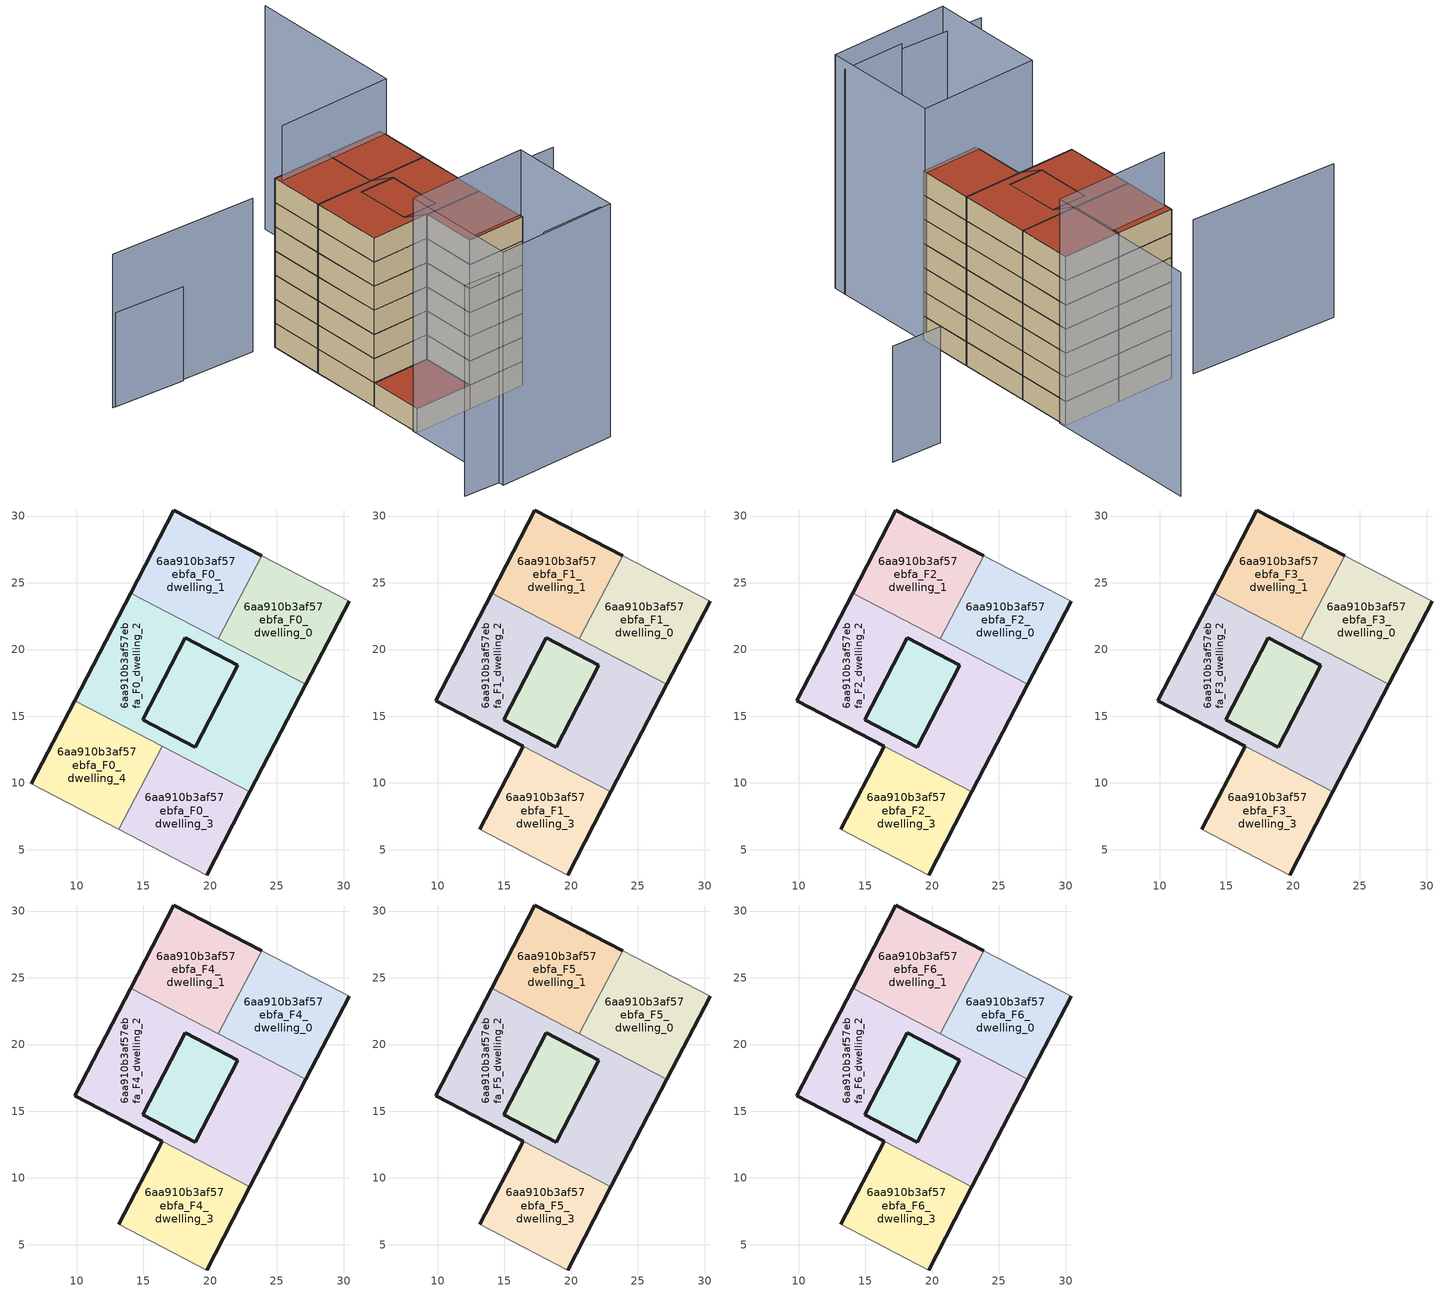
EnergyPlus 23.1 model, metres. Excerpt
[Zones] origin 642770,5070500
6aa910b3af57ebfa_F0_dwelling_0
 floor ground (EU_floor_Construction): 27.17,17.4 30.41,23.63 23.85,27.04 20.61,20.82 z0
 wall outside (EU_wall_Construction): 30.41,23.63 27.17,17.4 z0:3
 wall adiabatic (EU_wall_Construction): 23.85,27.04 30.41,23.63 z0:3
 wall to 6aa910b3af57ebfa_F0_dwelling_2 (EU_wall_Construction): 27.17,17.4 20.61,20.82 z0:3
 wall to 6aa910b3af57ebfa_F0_dwelling_1 (EU_wall_Construction): 20.61,20.82 23.85,27.04 z0:3
6aa910b3af57ebfa_F0_dwelling_1
 floor ground (EU_floor_Construction): 20.61,20.82 23.85,27.04 17.29,30.46 14.05,24.23 z0
 wall outside (EU_wall_Construction): 14.05,24.23 17.29,30.46 23.85,27.04 z0:3
 wall to 6aa910b3af57ebfa_F0_dwelling_2 (EU_wall_Construction): 20.61,20.82 14.05,24.23 z0:3
6aa910b3af57ebfa_F0_dwelling_2
 floor ground (EU_floor_Construction): 16.41,12.74 14.94,14.72 18.14,20.88 22.08,18.83 20.61,20.82 14.05,24.23 9.84,16.16 z0; 18.88,12.67 22.08,18.83 18.14,20.88 14.94,14.72 z0; 22.97,9.33 27.17,17.4 20.61,20.82 22.08,18.83 18.88,12.67 14.94,14.72 16.41,12.74 z0
 wall outside (EU_wall_Construction): 9.84,16.16 14.05,24.23 / 27.17,17.4 22.97,9.33 z0:3
 wall to 6aa910b3af57ebfa_F0_dwelling_4 (EU_wall_Construction): 16.41,12.74 9.84,16.16 z0:3
 wall to 6aa910b3af57ebfa_F0_dwelling_3 (EU_wall_Construction): 22.97,9.33 16.41,12.74 z0:3
6aa910b3af57ebfa_F0_dwelling_3
 floor ground (EU_floor_Construction): 19.73,3.1 22.97,9.33 16.41,12.74 13.17,6.51 z0
 wall outside (EU_wall_Construction): 22.97,9.33 19.73,3.1 z0:3
 wall adiabatic (EU_wall_Construction): 19.73,3.1 13.17,6.51 z0:3
 wall to 6aa910b3af57ebfa_F0_dwelling_4 (EU_wall_Construction): 13.17,6.51 16.41,12.74 z0:3
6aa910b3af57ebfa_F0_dwelling_4
 floor ground (EU_floor_Construction): 13.17,6.51 16.41,12.74 9.84,16.16 6.6,9.93 z0
 wall outside (EU_wall_Construction): 6.6,9.93 9.84,16.16 z0:3
 wall adiabatic (EU_wall_Construction): 13.17,6.51 6.6,9.93 z0:3
 roof outside (EU_roof_Construction): 16.41,12.74 13.17,6.51 6.6,9.93 9.84,16.16 z3
6aa910b3af57ebfa_F0_circulation
 floor ground (EU_floor_Construction): 16.41,12.74 14.94,14.72 18.14,20.88 22.08,18.83 20.61,20.82 14.05,24.23 9.84,16.16 z0; 18.88,12.67 22.08,18.83 18.14,20.88 14.94,14.72 z0; 22.97,9.33 27.17,17.4 20.61,20.82 22.08,18.83 18.88,12.67 14.94,14.72 16.41,12.74 z0
 wall outside (EU_wall_Construction): 18.14,20.88 22.08,18.83 18.88,12.67 14.94,14.72 18.14,20.88 z0:3
6aa910b3af57ebfa_F1_dwelling_0
 floor to 6aa910b3af57ebfa_F0_dwelling_0 (EU_floor_Construction): 27.17,17.4 30.41,23.63 23.85,27.04 20.61,20.82 z3
 wall outside (EU_wall_Construction): 30.41,23.63 27.17,17.4 z3:6
 wall adiabatic (EU_wall_Construction): 23.85,27.04 30.41,23.63 z3:6
 wall to 6aa910b3af57ebfa_F1_dwelling_2 (EU_wall_Construction): 27.17,17.4 20.61,20.82 z3:6
 wall to 6aa910b3af57ebfa_F1_dwelling_1 (EU_wall_Construction): 20.61,20.82 23.85,27.04 z3:6
6aa910b3af57ebfa_F1_dwelling_1
 floor to 6aa910b3af57ebfa_F0_dwelling_1 (EU_floor_Construction): 20.61,20.82 23.85,27.04 17.29,30.46 14.05,24.23 z3
 wall outside (EU_wall_Construction): 14.05,24.23 17.29,30.46 23.85,27.04 z3:6
 wall to 6aa910b3af57ebfa_F1_dwelling_2 (EU_wall_Construction): 20.61,20.82 14.05,24.23 z3:6
6aa910b3af57ebfa_F1_dwelling_2
 floor outside (EU_floor_Construction): 22.97,9.33 27.17,17.4 20.61,20.82 22.08,18.83 18.88,12.67 14.94,14.72 16.41,12.74 z3; 16.41,12.74 14.94,14.72 18.14,20.88 22.08,18.83 20.61,20.82 14.05,24.23 9.84,16.16 z3; 18.88,12.67 22.08,18.83 18.14,20.88 14.94,14.72 z3
 wall outside (EU_wall_Construction): 16.41,12.74 9.84,16.16 14.05,24.23 / 27.17,17.4 22.97,9.33 z3:6
 wall to 6aa910b3af57ebfa_F1_dwelling_3 (EU_wall_Construction): 22.97,9.33 16.41,12.74 z3:6
6aa910b3af57ebfa_F1_dwelling_3
 floor to 6aa910b3af57ebfa_F0_dwelling_3 (EU_floor_Construction): 19.73,3.1 22.97,9.33 16.41,12.74 13.17,6.51 z3
 wall outside (EU_wall_Construction): 13.17,6.51 16.41,12.74 / 22.97,9.33 19.73,3.1 z3:6
 wall adiabatic (EU_wall_Construction): 19.73,3.1 13.17,6.51 z3:6
6aa910b3af57ebfa_F1_circulation
 floor to 6aa910b3af57ebfa_F0_circulation (EU_floor_Construction): 16.41,12.74 14.94,14.72 18.14,20.88 22.08,18.83 20.61,20.82 14.05,24.23 9.84,16.16 z3; 18.88,12.67 22.08,18.83 18.14,20.88 14.94,14.72 z3; 22.97,9.33 27.17,17.4 20.61,20.82 22.08,18.83 18.88,12.67 14.94,14.72 16.41,12.74 z3
 wall outside (EU_wall_Construction): 18.14,20.88 22.08,18.83 18.88,12.67 14.94,14.72 18.14,20.88 z3:6
6aa910b3af57ebfa_F2_dwelling_0
 floor to 6aa910b3af57ebfa_F1_dwelling_0 (EU_floor_Construction): 27.17,17.4 30.41,23.63 23.85,27.04 20.61,20.82 z6
 wall outside (EU_wall_Construction): 30.41,23.63 27.17,17.4 z6:9
 wall adiabatic (EU_wall_Construction): 23.85,27.04 30.41,23.63 z6:9
 wall to 6aa910b3af57ebfa_F2_dwelling_2 (EU_wall_Construction): 27.17,17.4 20.61,20.82 z6:9
 wall to 6aa910b3af57ebfa_F2_dwelling_1 (EU_wall_Construction): 20.61,20.82 23.85,27.04 z6:9
6aa910b3af57ebfa_F2_dwelling_1
 floor to 6aa910b3af57ebfa_F1_dwelling_1 (EU_floor_Construction): 20.61,20.82 23.85,27.04 17.29,30.46 14.05,24.23 z6
 wall outside (EU_wall_Construction): 14.05,24.23 17.29,30.46 23.85,27.04 z6:9
 wall to 6aa910b3af57ebfa_F2_dwelling_2 (EU_wall_Construction): 20.61,20.82 14.05,24.23 z6:9
6aa910b3af57ebfa_F2_dwelling_2
 floor outside (EU_floor_Construction): 22.97,9.33 27.17,17.4 20.61,20.82 22.08,18.83 18.88,12.67 14.94,14.72 16.41,12.74 z6; 16.41,12.74 14.94,14.72 18.14,20.88 22.08,18.83 20.61,20.82 14.05,24.23 9.84,16.16 z6; 18.88,12.67 22.08,18.83 18.14,20.88 14.94,14.72 z6
 wall outside (EU_wall_Construction): 16.41,12.74 9.84,16.16 14.05,24.23 / 27.17,17.4 22.97,9.33 z6:9
 wall to 6aa910b3af57ebfa_F2_dwelling_3 (EU_wall_Construction): 22.97,9.33 16.41,12.74 z6:9
6aa910b3af57ebfa_F2_dwelling_3
 floor to 6aa910b3af57ebfa_F1_dwelling_3 (EU_floor_Construction): 19.73,3.1 22.97,9.33 16.41,12.74 13.17,6.51 z6
 wall outside (EU_wall_Construction): 13.17,6.51 16.41,12.74 / 22.97,9.33 19.73,3.1 z6:9
 wall adiabatic (EU_wall_Construction): 19.73,3.1 13.17,6.51 z6:9
6aa910b3af57ebfa_F2_circulation
 floor to 6aa910b3af57ebfa_F1_circulation (EU_floor_Construction): 16.41,12.74 14.94,14.72 18.14,20.88 22.08,18.83 20.61,20.82 14.05,24.23 9.84,16.16 z6; 18.88,12.67 22.08,18.83 18.14,20.88 14.94,14.72 z6; 22.97,9.33 27.17,17.4 20.61,20.82 22.08,18.83 18.88,12.67 14.94,14.72 16.41,12.74 z6
 wall outside (EU_wall_Construction): 18.14,20.88 22.08,18.83 18.88,12.67 14.94,14.72 18.14,20.88 z6:9
6aa910b3af57ebfa_F3_dwelling_0
 floor to 6aa910b3af57ebfa_F2_dwelling_0 (EU_floor_Construction): 27.17,17.4 30.41,23.63 23.85,27.04 20.61,20.82 z9
 wall outside (EU_wall_Construction): 30.41,23.63 27.17,17.4 z9:12
 wall adiabatic (EU_wall_Construction): 23.85,27.04 30.41,23.63 z9:12
 wall to 6aa910b3af57ebfa_F3_dwelling_2 (EU_wall_Construction): 27.17,17.4 20.61,20.82 z9:12
 wall to 6aa910b3af57ebfa_F3_dwelling_1 (EU_wall_Construction): 20.61,20.82 23.85,27.04 z9:12
6aa910b3af57ebfa_F3_dwelling_1
 floor to 6aa910b3af57ebfa_F2_dwelling_1 (EU_floor_Construction): 20.61,20.82 23.85,27.04 17.29,30.46 14.05,24.23 z9
 wall outside (EU_wall_Construction): 14.05,24.23 17.29,30.46 23.85,27.04 z9:12
 wall to 6aa910b3af57ebfa_F3_dwelling_2 (EU_wall_Construction): 20.61,20.82 14.05,24.23 z9:12
6aa910b3af57ebfa_F3_dwelling_2
 floor outside (EU_floor_Construction): 22.97,9.33 27.17,17.4 20.61,20.82 22.08,18.83 18.88,12.67 14.94,14.72 16.41,12.74 z9; 16.41,12.74 14.94,14.72 18.14,20.88 22.08,18.83 20.61,20.82 14.05,24.23 9.84,16.16 z9; 18.88,12.67 22.08,18.83 18.14,20.88 14.94,14.72 z9
 wall outside (EU_wall_Construction): 16.41,12.74 9.84,16.16 14.05,24.23 / 27.17,17.4 22.97,9.33 z9:12
 wall to 6aa910b3af57ebfa_F3_dwelling_3 (EU_wall_Construction): 22.97,9.33 16.41,12.74 z9:12
6aa910b3af57ebfa_F3_dwelling_3
 floor to 6aa910b3af57ebfa_F2_dwelling_3 (EU_floor_Construction): 19.73,3.1 22.97,9.33 16.41,12.74 13.17,6.51 z9
 wall outside (EU_wall_Construction): 13.17,6.51 16.41,12.74 / 22.97,9.33 19.73,3.1 z9:12
 wall adiabatic (EU_wall_Construction): 19.73,3.1 13.17,6.51 z9:12
6aa910b3af57ebfa_F3_circulation
 floor to 6aa910b3af57ebfa_F2_circulation (EU_floor_Construction): 16.41,12.74 14.94,14.72 18.14,20.88 22.08,18.83 20.61,20.82 14.05,24.23 9.84,16.16 z9; 18.88,12.67 22.08,18.83 18.14,20.88 14.94,14.72 z9; 22.97,9.33 27.17,17.4 20.61,20.82 22.08,18.83 18.88,12.67 14.94,14.72 16.41,12.74 z9
 wall outside (EU_wall_Construction): 18.14,20.88 22.08,18.83 18.88,12.67 14.94,14.72 18.14,20.88 z9:12
6aa910b3af57ebfa_F4_dwelling_0
 floor to 6aa910b3af57ebfa_F3_dwelling_0 (EU_floor_Construction): 27.17,17.4 30.41,23.63 23.85,27.04 20.61,20.82 z12
 wall outside (EU_wall_Construction): 30.41,23.63 27.17,17.4 z12:15
 wall adiabatic (EU_wall_Construction): 23.85,27.04 30.41,23.63 z12:15
 wall to 6aa910b3af57ebfa_F4_dwelling_2 (EU_wall_Construction): 27.17,17.4 20.61,20.82 z12:15
 wall to 6aa910b3af57ebfa_F4_dwelling_1 (EU_wall_Construction): 20.61,20.82 23.85,27.04 z12:15
6aa910b3af57ebfa_F4_dwelling_1
 floor to 6aa910b3af57ebfa_F3_dwelling_1 (EU_floor_Construction): 20.61,20.82 23.85,27.04 17.29,30.46 14.05,24.23 z12
 wall outside (EU_wall_Construction): 14.05,24.23 17.29,30.46 23.85,27.04 z12:15
 wall to 6aa910b3af57ebfa_F4_dwelling_2 (EU_wall_Construction): 20.61,20.82 14.05,24.23 z12:15
6aa910b3af57ebfa_F4_dwelling_2
 floor outside (EU_floor_Construction): 22.97,9.33 27.17,17.4 20.61,20.82 22.08,18.83 18.88,12.67 14.94,14.72 16.41,12.74 z12; 16.41,12.74 14.94,14.72 18.14,20.88 22.08,18.83 20.61,20.82 14.05,24.23 9.84,16.16 z12; 18.88,12.67 22.08,18.83 18.14,20.88 14.94,14.72 z12
 wall outside (EU_wall_Construction): 16.41,12.74 9.84,16.16 14.05,24.23 / 27.17,17.4 22.97,9.33 z12:15
 wall to 6aa910b3af57ebfa_F4_dwelling_3 (EU_wall_Construction): 22.97,9.33 16.41,12.74 z12:15
6aa910b3af57ebfa_F4_dwelling_3
 floor to 6aa910b3af57ebfa_F3_dwelling_3 (EU_floor_Construction): 19.73,3.1 22.97,9.33 16.41,12.74 13.17,6.51 z12
 wall outside (EU_wall_Construction): 13.17,6.51 16.41,12.74 / 22.97,9.33 19.73,3.1 z12:15
 wall adiabatic (EU_wall_Construction): 19.73,3.1 13.17,6.51 z12:15
6aa910b3af57ebfa_F4_circulation
 floor to 6aa910b3af57ebfa_F3_circulation (EU_floor_Construction): 16.41,12.74 14.94,14.72 18.14,20.88 22.08,18.83 20.61,20.82 14.05,24.23 9.84,16.16 z12; 18.88,12.67 22.08,18.83 18.14,20.88 14.94,14.72 z12; 22.97,9.33 27.17,17.4 20.61,20.82 22.08,18.83 18.88,12.67 14.94,14.72 16.41,12.74 z12
 wall outside (EU_wall_Construction): 18.14,20.88 22.08,18.83 18.88,12.67 14.94,14.72 18.14,20.88 z12:15
6aa910b3af57ebfa_F5_dwelling_0
 floor to 6aa910b3af57ebfa_F4_dwelling_0 (EU_floor_Construction): 27.17,17.4 30.41,23.63 23.85,27.04 20.61,20.82 z15
 wall outside (EU_wall_Construction): 30.41,23.63 27.17,17.4 z15:18
 wall adiabatic (EU_wall_Construction): 23.85,27.04 30.41,23.63 z15:18
 wall to 6aa910b3af57ebfa_F5_dwelling_2 (EU_wall_Construction): 27.17,17.4 20.61,20.82 z15:18
 wall to 6aa910b3af57ebfa_F5_dwelling_1 (EU_wall_Construction): 20.61,20.82 23.85,27.04 z15:18
6aa910b3af57ebfa_F5_dwelling_1
 floor to 6aa910b3af57ebfa_F4_dwelling_1 (EU_floor_Construction): 20.61,20.82 23.85,27.04 17.29,30.46 14.05,24.23 z15
 wall outside (EU_wall_Construction): 14.05,24.23 17.29,30.46 23.85,27.04 z15:18
 wall to 6aa910b3af57ebfa_F5_dwelling_2 (EU_wall_Construction): 20.61,20.82 14.05,24.23 z15:18
6aa910b3af57ebfa_F5_dwelling_2
 floor outside (EU_floor_Construction): 22.97,9.33 27.17,17.4 20.61,20.82 22.08,18.83 18.88,12.67 14.94,14.72 16.41,12.74 z15; 16.41,12.74 14.94,14.72 18.14,20.88 22.08,18.83 20.61,20.82 14.05,24.23 9.84,16.16 z15; 18.88,12.67 22.08,18.83 18.14,20.88 14.94,14.72 z15
 wall outside (EU_wall_Construction): 16.41,12.74 9.84,16.16 14.05,24.23 / 27.17,17.4 22.97,9.33 z15:18
 wall to 6aa910b3af57ebfa_F5_dwelling_3 (EU_wall_Construction): 22.97,9.33 16.41,12.74 z15:18
6aa910b3af57ebfa_F5_dwelling_3
 floor to 6aa910b3af57ebfa_F4_dwelling_3 (EU_floor_Construction): 19.73,3.1 22.97,9.33 16.41,12.74 13.17,6.51 z15
 wall outside (EU_wall_Construction): 13.17,6.51 16.41,12.74 / 22.97,9.33 19.73,3.1 z15:18
 wall adiabatic (EU_wall_Construction): 19.73,3.1 13.17,6.51 z15:18
6aa910b3af57ebfa_F5_circulation
 floor to 6aa910b3af57ebfa_F4_circulation (EU_floor_Construction): 16.41,12.74 14.94,14.72 18.14,20.88 22.08,18.83 20.61,20.82 14.05,24.23 9.84,16.16 z15; 18.88,12.67 22.08,18.83 18.14,20.88 14.94,14.72 z15; 22.97,9.33 27.17,17.4 20.61,20.82 22.08,18.83 18.88,12.67 14.94,14.72 16.41,12.74 z15
 wall outside (EU_wall_Construction): 18.14,20.88 22.08,18.83 18.88,12.67 14.94,14.72 18.14,20.88 z15:18
6aa910b3af57ebfa_F6_dwelling_0
 floor to 6aa910b3af57ebfa_F5_dwelling_0 (EU_floor_Construction): 27.17,17.4 30.41,23.63 23.85,27.04 20.61,20.82 z18
 wall outside (EU_wall_Construction): 30.41,23.63 27.17,17.4 z18:21
 wall adiabatic (EU_wall_Construction): 23.85,27.04 30.41,23.63 z18:21
 wall to 6aa910b3af57ebfa_F6_dwelling_2 (EU_wall_Construction): 27.17,17.4 20.61,20.82 z18:21
 wall to 6aa910b3af57ebfa_F6_dwelling_1 (EU_wall_Construction): 20.61,20.82 23.85,27.04 z18:21
 roof outside (EU_roof_Construction): 30.41,23.63 27.17,17.4 20.61,20.82 23.85,27.04 z21
6aa910b3af57ebfa_F6_dwelling_1
 floor to 6aa910b3af57ebfa_F5_dwelling_1 (EU_floor_Construction): 20.61,20.82 23.85,27.04 17.29,30.46 14.05,24.23 z18
 wall outside (EU_wall_Construction): 14.05,24.23 17.29,30.46 23.85,27.04 z18:21
 wall to 6aa910b3af57ebfa_F6_dwelling_2 (EU_wall_Construction): 20.61,20.82 14.05,24.23 z18:21
 roof outside (EU_roof_Construction): 23.85,27.04 20.61,20.82 14.05,24.23 17.29,30.46 z21
6aa910b3af57ebfa_F6_dwelling_2
 floor outside (EU_floor_Construction): 22.97,9.33 27.17,17.4 20.61,20.82 22.08,18.83 18.88,12.67 14.94,14.72 16.41,12.74 z18; 16.41,12.74 14.94,14.72 18.14,20.88 22.08,18.83 20.61,20.82 14.05,24.23 9.84,16.16 z18; 18.88,12.67 22.08,18.83 18.14,20.88 14.94,14.72 z18
 wall outside (EU_wall_Construction): 16.41,12.74 9.84,16.16 14.05,24.23 / 27.17,17.4 22.97,9.33 z18:21
 wall to 6aa910b3af57ebfa_F6_dwelling_3 (EU_wall_Construction): 22.97,9.33 16.41,12.74 z18:21
 roof outside (EU_roof_Construction): 22.08,18.83 18.88,12.67 14.94,14.72 18.14,20.88 z21; 27.17,17.4 22.97,9.33 16.41,12.74 14.94,14.72 18.88,12.67 22.08,18.83 20.61,20.82 z21; 20.61,20.82 22.08,18.83 18.14,20.88 14.94,14.72 16.41,12.74 9.84,16.16 14.05,24.23 z21
6aa910b3af57ebfa_F6_dwelling_3
 floor to 6aa910b3af57ebfa_F5_dwelling_3 (EU_floor_Construction): 19.73,3.1 22.97,9.33 16.41,12.74 13.17,6.51 z18
 wall outside (EU_wall_Construction): 13.17,6.51 16.41,12.74 / 22.97,9.33 19.73,3.1 z18:21
 wall adiabatic (EU_wall_Construction): 19.73,3.1 13.17,6.51 z18:21
 roof outside (EU_roof_Construction): 22.97,9.33 19.73,3.1 13.17,6.51 16.41,12.74 z21
6aa910b3af57ebfa_F6_circulation
 floor to 6aa910b3af57ebfa_F5_circulation (EU_floor_Construction): 16.41,12.74 14.94,14.72 18.14,20.88 22.08,18.83 20.61,20.82 14.05,24.23 9.84,16.16 z18; 18.88,12.67 22.08,18.83 18.14,20.88 14.94,14.72 z18; 22.97,9.33 27.17,17.4 20.61,20.82 22.08,18.83 18.88,12.67 14.94,14.72 16.41,12.74 z18
 wall outside (EU_wall_Construction): 18.14,20.88 22.08,18.83 18.88,12.67 14.94,14.72 18.14,20.88 z18:21
 roof outside (EU_roof_Construction): 22.08,18.83 18.88,12.67 14.94,14.72 18.14,20.88 z21; 27.17,17.4 22.97,9.33 16.41,12.74 14.94,14.72 18.88,12.67 22.08,18.83 20.61,20.82 z21; 20.61,20.82 22.08,18.83 18.14,20.88 14.94,14.72 16.41,12.74 9.84,16.16 14.05,24.23 z21
shading: 7.12,-4.32 14.19,-8.01 z0:27.9; -3.46,0.52 7.01,-5.89 z0:26.2; 20.11,3.49 13.41,-9.4 / 13.41,-9.4 0.06,-2.47 / 0.06,-2.47 6.75,10.43 / 6.75,10.43 20.11,3.49 z0:29; -0.52,41.87 15.59,32.26 z0:19.1; 44.09,9.3 38.57,12.52 z0:14.4; 39.17,40.22 30.17,22.83 / 30.17,22.83 17.17,29.56 z0:27.8; 7.36,36.95 -0.24,41.62 z0:11.7
[Building]
EU S2 Campaign: North Axis=0; Terrain=City; Solar Distribution=FullExterior
[Site:Location]
Lyon-Bron: Latitude=45.75; Longitude=5; Time Zone=1; Elevation=198
[SizingPeriod:WeatherFileDays]
AnnualSizingPeriod: Begin Month=1; Begin Day of Month=1; End Month=12; End Day of Month=31; Day of Week for Start Day=Monday; Use Weather File Daylight Saving Period=No; Use Weather File Rain and Snow Indicators=No
[MATERIAL]
EU_InternalMass_Material: Roughness=MediumRough; Thickness=0.1; Conductivity=1; Density=1800; Specific Heat=900; Thermal Absorptance=0.9; Solar Absorptance=0.7; Visible Absorptance=0.7
[MATERIAL:NOMASS] Roughness=MediumRough; Thermal Absorptance=0.9; Solar Absorptance=0.7; Visible Absorptance=0.7
Name | Thermal Resistance
EU_wall_NoMass | 0.776494
EU_roof_NoMass | 0.486893
EU_floor_NoMass | 0.421597
[CONSTRUCTION]
EU_wall_Construction: EU_wall_NoMass
EU_roof_Construction: EU_roof_NoMass
EU_floor_Construction: EU_floor_NoMass
EU_InternalMass_Construction: EU_InternalMass_Material
[ZONE] Type=1; Multiplier=1; Ceiling Height=autocalculate; Floor Area=autocalculate; Part of Total Floor Area=Yes
Name | Volume
6aa910b3af57ebfa_F0_dwelling_0; 6aa910b3af57ebfa_F1_dwelling_0; 6aa910b3af57ebfa_F2_dwelling_0; 6aa910b3af57ebfa_F3_dwelling_0; 6aa910b3af57ebfa_F4_dwelling_0; 6aa910b3af57ebfa_F5_dwelling_0; 6aa910b3af57ebfa_F6_dwelling_0 | 155.797
6aa910b3af57ebfa_F0_dwelling_1; 6aa910b3af57ebfa_F1_dwelling_3; 6aa910b3af57ebfa_F2_dwelling_3; 6aa910b3af57ebfa_F3_dwelling_3; 6aa910b3af57ebfa_F4_dwelling_3; 6aa910b3af57ebfa_F5_dwelling_3; 6aa910b3af57ebfa_F6_dwelling_3 | 155.792
6aa910b3af57ebfa_F1_dwelling_1; 6aa910b3af57ebfa_F2_dwelling_1; 6aa910b3af57ebfa_F3_dwelling_1; 6aa910b3af57ebfa_F4_dwelling_1; 6aa910b3af57ebfa_F5_dwelling_1; 6aa910b3af57ebfa_F6_dwelling_1 | 155.791
6aa910b3af57ebfa_F0_dwelling_2; 6aa910b3af57ebfa_F1_dwelling_2; 6aa910b3af57ebfa_F2_dwelling_2; 6aa910b3af57ebfa_F3_dwelling_2; 6aa910b3af57ebfa_F4_dwelling_2; 6aa910b3af57ebfa_F5_dwelling_2; 6aa910b3af57ebfa_F6_dwelling_2; 6aa910b3af57ebfa_F0_circulation; 6aa910b3af57ebfa_F1_circulation; 6aa910b3af57ebfa_F2_circulation; 6aa910b3af57ebfa_F3_circulation; 6aa910b3af57ebfa_F4_circulation; 6aa910b3af57ebfa_F5_circulation; 6aa910b3af57ebfa_F6_circulation | 404.053
6aa910b3af57ebfa_F0_dwelling_3 | 155.793
6aa910b3af57ebfa_F0_dwelling_4 | 155.796
[INTERNALMASS] Construction=EU_InternalMass_Construction
Name | Zone or ZoneList | Surface Area
6aa910b3af57ebfa_F0_dwelling_0_EU_InternalMass | 6aa910b3af57ebfa_F0_dwelling_0 | 51.9343
6aa910b3af57ebfa_F0_dwelling_1_EU_InternalMass | 6aa910b3af57ebfa_F0_dwelling_1 | 51.9343
6aa910b3af57ebfa_F0_dwelling_2_EU_InternalMass | 6aa910b3af57ebfa_F0_dwelling_2 | 103.869
6aa910b3af57ebfa_F0_dwelling_3_EU_InternalMass | 6aa910b3af57ebfa_F0_dwelling_3 | 51.9343
6aa910b3af57ebfa_F0_dwelling_4_EU_InternalMass | 6aa910b3af57ebfa_F0_dwelling_4 | 51.9343
6aa910b3af57ebfa_F1_dwelling_0_EU_InternalMass | 6aa910b3af57ebfa_F1_dwelling_0 | 77.9015
6aa910b3af57ebfa_F1_dwelling_1_EU_InternalMass | 6aa910b3af57ebfa_F1_dwelling_1 | 77.9015
6aa910b3af57ebfa_F1_dwelling_2_EU_InternalMass | 6aa910b3af57ebfa_F1_dwelling_2 | 77.9015
6aa910b3af57ebfa_F1_dwelling_3_EU_InternalMass | 6aa910b3af57ebfa_F1_dwelling_3 | 77.9015
6aa910b3af57ebfa_F2_dwelling_0_EU_InternalMass | 6aa910b3af57ebfa_F2_dwelling_0 | 77.9015
6aa910b3af57ebfa_F2_dwelling_1_EU_InternalMass | 6aa910b3af57ebfa_F2_dwelling_1 | 77.9015
6aa910b3af57ebfa_F2_dwelling_2_EU_InternalMass | 6aa910b3af57ebfa_F2_dwelling_2 | 77.9015
6aa910b3af57ebfa_F2_dwelling_3_EU_InternalMass | 6aa910b3af57ebfa_F2_dwelling_3 | 77.9015
6aa910b3af57ebfa_F3_dwelling_0_EU_InternalMass | 6aa910b3af57ebfa_F3_dwelling_0 | 77.9015
6aa910b3af57ebfa_F3_dwelling_1_EU_InternalMass | 6aa910b3af57ebfa_F3_dwelling_1 | 77.9015
6aa910b3af57ebfa_F3_dwelling_2_EU_InternalMass | 6aa910b3af57ebfa_F3_dwelling_2 | 77.9015
6aa910b3af57ebfa_F3_dwelling_3_EU_InternalMass | 6aa910b3af57ebfa_F3_dwelling_3 | 77.9015
6aa910b3af57ebfa_F4_dwelling_0_EU_InternalMass | 6aa910b3af57ebfa_F4_dwelling_0 | 77.9015
6aa910b3af57ebfa_F4_dwelling_1_EU_InternalMass | 6aa910b3af57ebfa_F4_dwelling_1 | 77.9015
6aa910b3af57ebfa_F4_dwelling_2_EU_InternalMass | 6aa910b3af57ebfa_F4_dwelling_2 | 77.9015
6aa910b3af57ebfa_F4_dwelling_3_EU_InternalMass | 6aa910b3af57ebfa_F4_dwelling_3 | 77.9015
6aa910b3af57ebfa_F5_dwelling_0_EU_InternalMass | 6aa910b3af57ebfa_F5_dwelling_0 | 77.9015
6aa910b3af57ebfa_F5_dwelling_1_EU_InternalMass | 6aa910b3af57ebfa_F5_dwelling_1 | 77.9015
6aa910b3af57ebfa_F5_dwelling_2_EU_InternalMass | 6aa910b3af57ebfa_F5_dwelling_2 | 77.9015
6aa910b3af57ebfa_F5_dwelling_3_EU_InternalMass | 6aa910b3af57ebfa_F5_dwelling_3 | 77.9015
6aa910b3af57ebfa_F6_dwelling_0_EU_InternalMass | 6aa910b3af57ebfa_F6_dwelling_0 | 77.9015
6aa910b3af57ebfa_F6_dwelling_1_EU_InternalMass | 6aa910b3af57ebfa_F6_dwelling_1 | 77.9015
6aa910b3af57ebfa_F6_dwelling_2_EU_InternalMass | 6aa910b3af57ebfa_F6_dwelling_2 | 77.9015
6aa910b3af57ebfa_F6_dwelling_3_EU_InternalMass | 6aa910b3af57ebfa_F6_dwelling_3 | 77.9015
[OTHEREQUIPMENT] Fuel Type=Electricity; Design Level Calculation Method=Watts/Area; Power per Zone Floor Area=1; Fraction Latent=0; Fraction Radiant=0; Fraction Lost=0; Carbon Dioxide Generation Rate=0; EndUse Subcategory=EU_Step8_InternalGains
Name | Zone or ZoneList or Space or SpaceList | Schedule
EU_Step8_InternalGain_6aa910b3af57ebfa_F0_dwelling_0_f000 | 6aa910b3af57ebfa_F0_dwelling_0 | EU_Step8_GainSchedule_6aa910b3af57ebfa_F0_dwelling_0_f000
EU_Step8_InternalGain_6aa910b3af57ebfa_F0_dwelling_1_f000 | 6aa910b3af57ebfa_F0_dwelling_1 | EU_Step8_GainSchedule_6aa910b3af57ebfa_F0_dwelling_1_f000
EU_Step8_InternalGain_6aa910b3af57ebfa_F0_dwelling_2_f000 | 6aa910b3af57ebfa_F0_dwelling_2 | EU_Step8_GainSchedule_6aa910b3af57ebfa_F0_dwelling_2_f000
EU_Step8_InternalGain_6aa910b3af57ebfa_F0_dwelling_3_f000 | 6aa910b3af57ebfa_F0_dwelling_3 | EU_Step8_GainSchedule_6aa910b3af57ebfa_F0_dwelling_3_f000
EU_Step8_InternalGain_6aa910b3af57ebfa_F0_dwelling_4_f000 | 6aa910b3af57ebfa_F0_dwelling_4 | EU_Step8_GainSchedule_6aa910b3af57ebfa_F0_dwelling_4_f000
EU_Step8_InternalGain_6aa910b3af57ebfa_F1_dwelling_0_f000 | 6aa910b3af57ebfa_F1_dwelling_0 | EU_Step8_GainSchedule_6aa910b3af57ebfa_F1_dwelling_0_f000
EU_Step8_InternalGain_6aa910b3af57ebfa_F1_dwelling_1_f000 | 6aa910b3af57ebfa_F1_dwelling_1 | EU_Step8_GainSchedule_6aa910b3af57ebfa_F1_dwelling_1_f000
EU_Step8_InternalGain_6aa910b3af57ebfa_F1_dwelling_2_f000 | 6aa910b3af57ebfa_F1_dwelling_2 | EU_Step8_GainSchedule_6aa910b3af57ebfa_F1_dwelling_2_f000
EU_Step8_InternalGain_6aa910b3af57ebfa_F1_dwelling_3_f000 | 6aa910b3af57ebfa_F1_dwelling_3 | EU_Step8_GainSchedule_6aa910b3af57ebfa_F1_dwelling_3_f000
EU_Step8_InternalGain_6aa910b3af57ebfa_F2_dwelling_0_f000 | 6aa910b3af57ebfa_F2_dwelling_0 | EU_Step8_GainSchedule_6aa910b3af57ebfa_F2_dwelling_0_f000
EU_Step8_InternalGain_6aa910b3af57ebfa_F2_dwelling_1_f000 | 6aa910b3af57ebfa_F2_dwelling_1 | EU_Step8_GainSchedule_6aa910b3af57ebfa_F2_dwelling_1_f000
EU_Step8_InternalGain_6aa910b3af57ebfa_F2_dwelling_2_f000 | 6aa910b3af57ebfa_F2_dwelling_2 | EU_Step8_GainSchedule_6aa910b3af57ebfa_F2_dwelling_2_f000
EU_Step8_InternalGain_6aa910b3af57ebfa_F2_dwelling_3_f000 | 6aa910b3af57ebfa_F2_dwelling_3 | EU_Step8_GainSchedule_6aa910b3af57ebfa_F2_dwelling_3_f000
EU_Step8_InternalGain_6aa910b3af57ebfa_F3_dwelling_0_f000 | 6aa910b3af57ebfa_F3_dwelling_0 | EU_Step8_GainSchedule_6aa910b3af57ebfa_F3_dwelling_0_f000
EU_Step8_InternalGain_6aa910b3af57ebfa_F3_dwelling_1_f000 | 6aa910b3af57ebfa_F3_dwelling_1 | EU_Step8_GainSchedule_6aa910b3af57ebfa_F3_dwelling_1_f000
EU_Step8_InternalGain_6aa910b3af57ebfa_F3_dwelling_2_f000 | 6aa910b3af57ebfa_F3_dwelling_2 | EU_Step8_GainSchedule_6aa910b3af57ebfa_F3_dwelling_2_f000
EU_Step8_InternalGain_6aa910b3af57ebfa_F3_dwelling_3_f000 | 6aa910b3af57ebfa_F3_dwelling_3 | EU_Step8_GainSchedule_6aa910b3af57ebfa_F3_dwelling_3_f000
EU_Step8_InternalGain_6aa910b3af57ebfa_F4_dwelling_0_f000 | 6aa910b3af57ebfa_F4_dwelling_0 | EU_Step8_GainSchedule_6aa910b3af57ebfa_F4_dwelling_0_f000
EU_Step8_InternalGain_6aa910b3af57ebfa_F4_dwelling_1_f000 | 6aa910b3af57ebfa_F4_dwelling_1 | EU_Step8_GainSchedule_6aa910b3af57ebfa_F4_dwelling_1_f000
EU_Step8_InternalGain_6aa910b3af57ebfa_F4_dwelling_2_f000 | 6aa910b3af57ebfa_F4_dwelling_2 | EU_Step8_GainSchedule_6aa910b3af57ebfa_F4_dwelling_2_f000
EU_Step8_InternalGain_6aa910b3af57ebfa_F4_dwelling_3_f000 | 6aa910b3af57ebfa_F4_dwelling_3 | EU_Step8_GainSchedule_6aa910b3af57ebfa_F4_dwelling_3_f000
EU_Step8_InternalGain_6aa910b3af57ebfa_F5_dwelling_0_f000 | 6aa910b3af57ebfa_F5_dwelling_0 | EU_Step8_GainSchedule_6aa910b3af57ebfa_F5_dwelling_0_f000
EU_Step8_InternalGain_6aa910b3af57ebfa_F5_dwelling_1_f000 | 6aa910b3af57ebfa_F5_dwelling_1 | EU_Step8_GainSchedule_6aa910b3af57ebfa_F5_dwelling_1_f000
EU_Step8_InternalGain_6aa910b3af57ebfa_F5_dwelling_2_f000 | 6aa910b3af57ebfa_F5_dwelling_2 | EU_Step8_GainSchedule_6aa910b3af57ebfa_F5_dwelling_2_f000
EU_Step8_InternalGain_6aa910b3af57ebfa_F5_dwelling_3_f000 | 6aa910b3af57ebfa_F5_dwelling_3 | EU_Step8_GainSchedule_6aa910b3af57ebfa_F5_dwelling_3_f000
EU_Step8_InternalGain_6aa910b3af57ebfa_F6_dwelling_0_f000 | 6aa910b3af57ebfa_F6_dwelling_0 | EU_Step8_GainSchedule_6aa910b3af57ebfa_F6_dwelling_0_f000
EU_Step8_InternalGain_6aa910b3af57ebfa_F6_dwelling_1_f000 | 6aa910b3af57ebfa_F6_dwelling_1 | EU_Step8_GainSchedule_6aa910b3af57ebfa_F6_dwelling_1_f000
EU_Step8_InternalGain_6aa910b3af57ebfa_F6_dwelling_2_f000 | 6aa910b3af57ebfa_F6_dwelling_2 | EU_Step8_GainSchedule_6aa910b3af57ebfa_F6_dwelling_2_f000
EU_Step8_InternalGain_6aa910b3af57ebfa_F6_dwelling_3_f000 | 6aa910b3af57ebfa_F6_dwelling_3 | EU_Step8_GainSchedule_6aa910b3af57ebfa_F6_dwelling_3_f000
[ZONEINFILTRATION:DESIGNFLOWRATE] Schedule=EU_AlwaysOn; Design Flow Rate Calculation Method=Flow/Area; Flow Rate per Floor Area=0.0005; Constant Term Coefficient=1; Temperature Term Coefficient=0; Velocity Term Coefficient=0; Velocity Squared Term Coefficient=0
Name | Zone or ZoneList or Space or SpaceList
EU_Circulation_Infiltration_6aa910b3af57ebfa_F0_circulation | 6aa910b3af57ebfa_F0_circulation
EU_Circulation_Infiltration_6aa910b3af57ebfa_F1_circulation | 6aa910b3af57ebfa_F1_circulation
EU_Circulation_Infiltration_6aa910b3af57ebfa_F2_circulation | 6aa910b3af57ebfa_F2_circulation
EU_Circulation_Infiltration_6aa910b3af57ebfa_F3_circulation | 6aa910b3af57ebfa_F3_circulation
EU_Circulation_Infiltration_6aa910b3af57ebfa_F4_circulation | 6aa910b3af57ebfa_F4_circulation
EU_Circulation_Infiltration_6aa910b3af57ebfa_F5_circulation | 6aa910b3af57ebfa_F5_circulation
EU_Circulation_Infiltration_6aa910b3af57ebfa_F6_circulation | 6aa910b3af57ebfa_F6_circulation
[ZONEVENTILATION:DESIGNFLOWRATE] Schedule=EU_AlwaysOn; Design Flow Rate Calculation Method=AirChanges/Hour; Air Changes per Hour=0.693814; Ventilation Type=Natural; Fan Pressure Rise=0; Fan Total Efficiency=1; Constant Term Coefficient=1; Temperature Term Coefficient=0; Velocity Term Coefficient=0; Velocity Squared Term Coefficient=0; Minimum Indoor Temperature=-100; Maximum Indoor Temperature=100; Delta Temperature=-100; Minimum Outdoor Temperature=-100; Maximum Outdoor Temperature=100; Maximum Wind Speed=40
Name | Zone or ZoneList or Space or SpaceList
EU_ConstantAir_6aa910b3af57ebfa_F0_dwelling_0 | 6aa910b3af57ebfa_F0_dwelling_0
EU_ConstantAir_6aa910b3af57ebfa_F0_dwelling_1 | 6aa910b3af57ebfa_F0_dwelling_1
EU_ConstantAir_6aa910b3af57ebfa_F0_dwelling_2 | 6aa910b3af57ebfa_F0_dwelling_2
EU_ConstantAir_6aa910b3af57ebfa_F0_dwelling_3 | 6aa910b3af57ebfa_F0_dwelling_3
EU_ConstantAir_6aa910b3af57ebfa_F0_dwelling_4 | 6aa910b3af57ebfa_F0_dwelling_4
EU_ConstantAir_6aa910b3af57ebfa_F1_dwelling_0 | 6aa910b3af57ebfa_F1_dwelling_0
EU_ConstantAir_6aa910b3af57ebfa_F1_dwelling_1 | 6aa910b3af57ebfa_F1_dwelling_1
EU_ConstantAir_6aa910b3af57ebfa_F1_dwelling_2 | 6aa910b3af57ebfa_F1_dwelling_2
EU_ConstantAir_6aa910b3af57ebfa_F1_dwelling_3 | 6aa910b3af57ebfa_F1_dwelling_3
EU_ConstantAir_6aa910b3af57ebfa_F2_dwelling_0 | 6aa910b3af57ebfa_F2_dwelling_0
EU_ConstantAir_6aa910b3af57ebfa_F2_dwelling_1 | 6aa910b3af57ebfa_F2_dwelling_1
EU_ConstantAir_6aa910b3af57ebfa_F2_dwelling_2 | 6aa910b3af57ebfa_F2_dwelling_2
EU_ConstantAir_6aa910b3af57ebfa_F2_dwelling_3 | 6aa910b3af57ebfa_F2_dwelling_3
EU_ConstantAir_6aa910b3af57ebfa_F3_dwelling_0 | 6aa910b3af57ebfa_F3_dwelling_0
EU_ConstantAir_6aa910b3af57ebfa_F3_dwelling_1 | 6aa910b3af57ebfa_F3_dwelling_1
EU_ConstantAir_6aa910b3af57ebfa_F3_dwelling_2 | 6aa910b3af57ebfa_F3_dwelling_2
EU_ConstantAir_6aa910b3af57ebfa_F3_dwelling_3 | 6aa910b3af57ebfa_F3_dwelling_3
EU_ConstantAir_6aa910b3af57ebfa_F4_dwelling_0 | 6aa910b3af57ebfa_F4_dwelling_0
EU_ConstantAir_6aa910b3af57ebfa_F4_dwelling_1 | 6aa910b3af57ebfa_F4_dwelling_1
EU_ConstantAir_6aa910b3af57ebfa_F4_dwelling_2 | 6aa910b3af57ebfa_F4_dwelling_2
EU_ConstantAir_6aa910b3af57ebfa_F4_dwelling_3 | 6aa910b3af57ebfa_F4_dwelling_3
EU_ConstantAir_6aa910b3af57ebfa_F5_dwelling_0 | 6aa910b3af57ebfa_F5_dwelling_0
EU_ConstantAir_6aa910b3af57ebfa_F5_dwelling_1 | 6aa910b3af57ebfa_F5_dwelling_1
EU_ConstantAir_6aa910b3af57ebfa_F5_dwelling_2 | 6aa910b3af57ebfa_F5_dwelling_2
EU_ConstantAir_6aa910b3af57ebfa_F5_dwelling_3 | 6aa910b3af57ebfa_F5_dwelling_3
EU_ConstantAir_6aa910b3af57ebfa_F6_dwelling_0 | 6aa910b3af57ebfa_F6_dwelling_0
EU_ConstantAir_6aa910b3af57ebfa_F6_dwelling_1 | 6aa910b3af57ebfa_F6_dwelling_1
EU_ConstantAir_6aa910b3af57ebfa_F6_dwelling_2 | 6aa910b3af57ebfa_F6_dwelling_2
EU_ConstantAir_6aa910b3af57ebfa_F6_dwelling_3 | 6aa910b3af57ebfa_F6_dwelling_3
[HVACTEMPLATE:THERMOSTAT] Constant Heating Setpoint=20; Constant Cooling Setpoint=50
EU_HeatOnly_6aa910b3af57ebfa_F0_dwelling_0; EU_HeatOnly_6aa910b3af57ebfa_F0_dwelling_1; EU_HeatOnly_6aa910b3af57ebfa_F0_dwelling_2; EU_HeatOnly_6aa910b3af57ebfa_F0_dwelling_3; EU_HeatOnly_6aa910b3af57ebfa_F0_dwelling_4; EU_HeatOnly_6aa910b3af57ebfa_F1_dwelling_0; EU_HeatOnly_6aa910b3af57ebfa_F1_dwelling_1; EU_HeatOnly_6aa910b3af57ebfa_F1_dwelling_2; EU_HeatOnly_6aa910b3af57ebfa_F1_dwelling_3; EU_HeatOnly_6aa910b3af57ebfa_F2_dwelling_0; EU_HeatOnly_6aa910b3af57ebfa_F2_dwelling_1; EU_HeatOnly_6aa910b3af57ebfa_F2_dwelling_2; EU_HeatOnly_6aa910b3af57ebfa_F2_dwelling_3; EU_HeatOnly_6aa910b3af57ebfa_F3_dwelling_0; EU_HeatOnly_6aa910b3af57ebfa_F3_dwelling_1; EU_HeatOnly_6aa910b3af57ebfa_F3_dwelling_2; EU_HeatOnly_6aa910b3af57ebfa_F3_dwelling_3; EU_HeatOnly_6aa910b3af57ebfa_F4_dwelling_0; EU_HeatOnly_6aa910b3af57ebfa_F4_dwelling_1; EU_HeatOnly_6aa910b3af57ebfa_F4_dwelling_2; EU_HeatOnly_6aa910b3af57ebfa_F4_dwelling_3; EU_HeatOnly_6aa910b3af57ebfa_F5_dwelling_0; EU_HeatOnly_6aa910b3af57ebfa_F5_dwelling_1; EU_HeatOnly_6aa910b3af57ebfa_F5_dwelling_2; EU_HeatOnly_6aa910b3af57ebfa_F5_dwelling_3; EU_HeatOnly_6aa910b3af57ebfa_F6_dwelling_0; EU_HeatOnly_6aa910b3af57ebfa_F6_dwelling_1; EU_HeatOnly_6aa910b3af57ebfa_F6_dwelling_2; EU_HeatOnly_6aa910b3af57ebfa_F6_dwelling_3
[HVACTEMPLATE:ZONE:IDEALLOADSAIRSYSTEM] System Availability Schedule=EU_AlwaysOn; Maximum Heating Supply Air Temperature=50; Minimum Cooling Supply Air Temperature=13; Maximum Heating Supply Air Humidity Ratio=0.0156; Minimum Cooling Supply Air Humidity Ratio=0.0077; Heating Limit=NoLimit; Cooling Limit=NoLimit; Heating Availability Schedule=EU_AlwaysOn; Cooling Availability Schedule=EU_CoolingOff; Dehumidification Control Type=ConstantSensibleHeatRatio; Cooling Sensible Heat Ratio=0.7; Dehumidification Setpoint=60; Humidification Control Type=None; Humidification Setpoint=30; Outdoor Air Method=None; Outdoor Air Flow Rate per Person=0.00944; Outdoor Air Flow Rate per Zone Floor Area=0; Outdoor Air Flow Rate per Zone=0; Demand Controlled Ventilation Type=None; Outdoor Air Economizer Type=NoEconomizer; Heat Recovery Type=None; Sensible Heat Recovery Effectiveness=0.7; Latent Heat Recovery Effectiveness=0.65
Name | Template Thermostat
6aa910b3af57ebfa_F0_dwelling_0 | EU_HeatOnly_6aa910b3af57ebfa_F0_dwelling_0
6aa910b3af57ebfa_F0_dwelling_1 | EU_HeatOnly_6aa910b3af57ebfa_F0_dwelling_1
6aa910b3af57ebfa_F0_dwelling_2 | EU_HeatOnly_6aa910b3af57ebfa_F0_dwelling_2
6aa910b3af57ebfa_F0_dwelling_3 | EU_HeatOnly_6aa910b3af57ebfa_F0_dwelling_3
6aa910b3af57ebfa_F0_dwelling_4 | EU_HeatOnly_6aa910b3af57ebfa_F0_dwelling_4
6aa910b3af57ebfa_F1_dwelling_0 | EU_HeatOnly_6aa910b3af57ebfa_F1_dwelling_0
6aa910b3af57ebfa_F1_dwelling_1 | EU_HeatOnly_6aa910b3af57ebfa_F1_dwelling_1
6aa910b3af57ebfa_F1_dwelling_2 | EU_HeatOnly_6aa910b3af57ebfa_F1_dwelling_2
6aa910b3af57ebfa_F1_dwelling_3 | EU_HeatOnly_6aa910b3af57ebfa_F1_dwelling_3
6aa910b3af57ebfa_F2_dwelling_0 | EU_HeatOnly_6aa910b3af57ebfa_F2_dwelling_0
6aa910b3af57ebfa_F2_dwelling_1 | EU_HeatOnly_6aa910b3af57ebfa_F2_dwelling_1
6aa910b3af57ebfa_F2_dwelling_2 | EU_HeatOnly_6aa910b3af57ebfa_F2_dwelling_2
6aa910b3af57ebfa_F2_dwelling_3 | EU_HeatOnly_6aa910b3af57ebfa_F2_dwelling_3
6aa910b3af57ebfa_F3_dwelling_0 | EU_HeatOnly_6aa910b3af57ebfa_F3_dwelling_0
6aa910b3af57ebfa_F3_dwelling_1 | EU_HeatOnly_6aa910b3af57ebfa_F3_dwelling_1
6aa910b3af57ebfa_F3_dwelling_2 | EU_HeatOnly_6aa910b3af57ebfa_F3_dwelling_2
6aa910b3af57ebfa_F3_dwelling_3 | EU_HeatOnly_6aa910b3af57ebfa_F3_dwelling_3
6aa910b3af57ebfa_F4_dwelling_0 | EU_HeatOnly_6aa910b3af57ebfa_F4_dwelling_0
6aa910b3af57ebfa_F4_dwelling_1 | EU_HeatOnly_6aa910b3af57ebfa_F4_dwelling_1
6aa910b3af57ebfa_F4_dwelling_2 | EU_HeatOnly_6aa910b3af57ebfa_F4_dwelling_2
6aa910b3af57ebfa_F4_dwelling_3 | EU_HeatOnly_6aa910b3af57ebfa_F4_dwelling_3
6aa910b3af57ebfa_F5_dwelling_0 | EU_HeatOnly_6aa910b3af57ebfa_F5_dwelling_0
6aa910b3af57ebfa_F5_dwelling_1 | EU_HeatOnly_6aa910b3af57ebfa_F5_dwelling_1
6aa910b3af57ebfa_F5_dwelling_2 | EU_HeatOnly_6aa910b3af57ebfa_F5_dwelling_2
6aa910b3af57ebfa_F5_dwelling_3 | EU_HeatOnly_6aa910b3af57ebfa_F5_dwelling_3
6aa910b3af57ebfa_F6_dwelling_0 | EU_HeatOnly_6aa910b3af57ebfa_F6_dwelling_0
6aa910b3af57ebfa_F6_dwelling_1 | EU_HeatOnly_6aa910b3af57ebfa_F6_dwelling_1
6aa910b3af57ebfa_F6_dwelling_2 | EU_HeatOnly_6aa910b3af57ebfa_F6_dwelling_2
6aa910b3af57ebfa_F6_dwelling_3 | EU_HeatOnly_6aa910b3af57ebfa_F6_dwelling_3
[SIZING:ZONE] Zone Cooling Design Supply Air Temperature Input Method=SupplyAirTemperature; Zone Cooling Design Supply Air Temperature=13; Zone Heating Design Supply Air Temperature Input Method=SupplyAirTemperature; Zone Heating Design Supply Air Temperature=50; Zone Cooling Design Supply Air Humidity Ratio=0.008; Zone Heating Design Supply Air Humidity Ratio=0.008; Cooling Design Air Flow Method=DesignDay; Cooling Design Air Flow Rate=0; Cooling Minimum Air Flow per Zone Floor Area=0.000762; Cooling Minimum Air Flow=0; Cooling Minimum Air Flow Fraction=0.2; Heating Design Air Flow Method=DesignDay; Heating Design Air Flow Rate=0; Heating Maximum Air Flow per Zone Floor Area=0.002032; Heating Maximum Air Flow=0.141576; Heating Maximum Air Flow Fraction=0.3; Account for Dedicated Outdoor Air System=No; Dedicated Outdoor Air System Control Strategy=NeutralSupplyAir; Dedicated Outdoor Air Low Setpoint Temperature for Design=autosize; Dedicated Outdoor Air High Setpoint Temperature for Design=autosize; Zone Load Sizing Method=Sensible Load Only No Latent Load; Zone Latent Cooling Design Supply Air Humidity Ratio Input Method=HumidityRatioDifference; Zone Cooling Design Supply Air Humidity Ratio Difference=0.005; Zone Latent Heating Design Supply Air Humidity Ratio Input Method=HumidityRatioDifference; Zone Humidification Design Supply Air Humidity Ratio Difference=0.005
6aa910b3af57ebfa_F0_dwelling_0; 6aa910b3af57ebfa_F0_dwelling_1; 6aa910b3af57ebfa_F0_dwelling_2; 6aa910b3af57ebfa_F0_dwelling_3; 6aa910b3af57ebfa_F0_dwelling_4; 6aa910b3af57ebfa_F1_dwelling_0; 6aa910b3af57ebfa_F1_dwelling_1; 6aa910b3af57ebfa_F1_dwelling_2; 6aa910b3af57ebfa_F1_dwelling_3; 6aa910b3af57ebfa_F2_dwelling_0; 6aa910b3af57ebfa_F2_dwelling_1; 6aa910b3af57ebfa_F2_dwelling_2; 6aa910b3af57ebfa_F2_dwelling_3; 6aa910b3af57ebfa_F3_dwelling_0; 6aa910b3af57ebfa_F3_dwelling_1; 6aa910b3af57ebfa_F3_dwelling_2; 6aa910b3af57ebfa_F3_dwelling_3; 6aa910b3af57ebfa_F4_dwelling_0; 6aa910b3af57ebfa_F4_dwelling_1; 6aa910b3af57ebfa_F4_dwelling_2; 6aa910b3af57ebfa_F4_dwelling_3; 6aa910b3af57ebfa_F5_dwelling_0; 6aa910b3af57ebfa_F5_dwelling_1; 6aa910b3af57ebfa_F5_dwelling_2; 6aa910b3af57ebfa_F5_dwelling_3; 6aa910b3af57ebfa_F6_dwelling_0; 6aa910b3af57ebfa_F6_dwelling_1; 6aa910b3af57ebfa_F6_dwelling_2; 6aa910b3af57ebfa_F6_dwelling_3
[SCHEDULE:CONSTANT]
Name | Hourly Value
EU_AlwaysOn | 1
EU_CoolingOff | 0
[SCHEDULE:FILE] Column Number=1; Rows to Skip at Top=0; Number of Hours of Data=8760; Column Separator=Comma; Interpolate to Timestep=No; Minutes per Item=60; Adjust Schedule for Daylight Savings=Yes
Name | File
EU_Step8_GainSchedule_6aa910b3af57ebfa_F0_dwelling_0_f000 | ../../schedules/6aa910b3af57ebfa/6aa910b3af57ebfa_F0_dwelling_0_f000_gain.csv
EU_Step8_GainSchedule_6aa910b3af57ebfa_F0_dwelling_1_f000 | ../../schedules/6aa910b3af57ebfa/6aa910b3af57ebfa_F0_dwelling_1_f000_gain.csv
EU_Step8_GainSchedule_6aa910b3af57ebfa_F0_dwelling_2_f000 | ../../schedules/6aa910b3af57ebfa/6aa910b3af57ebfa_F0_dwelling_2_f000_gain.csv
EU_Step8_GainSchedule_6aa910b3af57ebfa_F0_dwelling_3_f000 | ../../schedules/6aa910b3af57ebfa/6aa910b3af57ebfa_F0_dwelling_3_f000_gain.csv
EU_Step8_GainSchedule_6aa910b3af57ebfa_F0_dwelling_4_f000 | ../../schedules/6aa910b3af57ebfa/6aa910b3af57ebfa_F0_dwelling_4_f000_gain.csv
EU_Step8_GainSchedule_6aa910b3af57ebfa_F1_dwelling_0_f000 | ../../schedules/6aa910b3af57ebfa/6aa910b3af57ebfa_F1_dwelling_0_f000_gain.csv
EU_Step8_GainSchedule_6aa910b3af57ebfa_F1_dwelling_1_f000 | ../../schedules/6aa910b3af57ebfa/6aa910b3af57ebfa_F1_dwelling_1_f000_gain.csv
EU_Step8_GainSchedule_6aa910b3af57ebfa_F1_dwelling_2_f000 | ../../schedules/6aa910b3af57ebfa/6aa910b3af57ebfa_F1_dwelling_2_f000_gain.csv
EU_Step8_GainSchedule_6aa910b3af57ebfa_F1_dwelling_3_f000 | ../../schedules/6aa910b3af57ebfa/6aa910b3af57ebfa_F1_dwelling_3_f000_gain.csv
EU_Step8_GainSchedule_6aa910b3af57ebfa_F2_dwelling_0_f000 | ../../schedules/6aa910b3af57ebfa/6aa910b3af57ebfa_F2_dwelling_0_f000_gain.csv
EU_Step8_GainSchedule_6aa910b3af57ebfa_F2_dwelling_1_f000 | ../../schedules/6aa910b3af57ebfa/6aa910b3af57ebfa_F2_dwelling_1_f000_gain.csv
EU_Step8_GainSchedule_6aa910b3af57ebfa_F2_dwelling_2_f000 | ../../schedules/6aa910b3af57ebfa/6aa910b3af57ebfa_F2_dwelling_2_f000_gain.csv
EU_Step8_GainSchedule_6aa910b3af57ebfa_F2_dwelling_3_f000 | ../../schedules/6aa910b3af57ebfa/6aa910b3af57ebfa_F2_dwelling_3_f000_gain.csv
EU_Step8_GainSchedule_6aa910b3af57ebfa_F3_dwelling_0_f000 | ../../schedules/6aa910b3af57ebfa/6aa910b3af57ebfa_F3_dwelling_0_f000_gain.csv
EU_Step8_GainSchedule_6aa910b3af57ebfa_F3_dwelling_1_f000 | ../../schedules/6aa910b3af57ebfa/6aa910b3af57ebfa_F3_dwelling_1_f000_gain.csv
EU_Step8_GainSchedule_6aa910b3af57ebfa_F3_dwelling_2_f000 | ../../schedules/6aa910b3af57ebfa/6aa910b3af57ebfa_F3_dwelling_2_f000_gain.csv
EU_Step8_GainSchedule_6aa910b3af57ebfa_F3_dwelling_3_f000 | ../../schedules/6aa910b3af57ebfa/6aa910b3af57ebfa_F3_dwelling_3_f000_gain.csv
EU_Step8_GainSchedule_6aa910b3af57ebfa_F4_dwelling_0_f000 | ../../schedules/6aa910b3af57ebfa/6aa910b3af57ebfa_F4_dwelling_0_f000_gain.csv
EU_Step8_GainSchedule_6aa910b3af57ebfa_F4_dwelling_1_f000 | ../../schedules/6aa910b3af57ebfa/6aa910b3af57ebfa_F4_dwelling_1_f000_gain.csv
EU_Step8_GainSchedule_6aa910b3af57ebfa_F4_dwelling_2_f000 | ../../schedules/6aa910b3af57ebfa/6aa910b3af57ebfa_F4_dwelling_2_f000_gain.csv
EU_Step8_GainSchedule_6aa910b3af57ebfa_F4_dwelling_3_f000 | ../../schedules/6aa910b3af57ebfa/6aa910b3af57ebfa_F4_dwelling_3_f000_gain.csv
EU_Step8_GainSchedule_6aa910b3af57ebfa_F5_dwelling_0_f000 | ../../schedules/6aa910b3af57ebfa/6aa910b3af57ebfa_F5_dwelling_0_f000_gain.csv
EU_Step8_GainSchedule_6aa910b3af57ebfa_F5_dwelling_1_f000 | ../../schedules/6aa910b3af57ebfa/6aa910b3af57ebfa_F5_dwelling_1_f000_gain.csv
EU_Step8_GainSchedule_6aa910b3af57ebfa_F5_dwelling_2_f000 | ../../schedules/6aa910b3af57ebfa/6aa910b3af57ebfa_F5_dwelling_2_f000_gain.csv
EU_Step8_GainSchedule_6aa910b3af57ebfa_F5_dwelling_3_f000 | ../../schedules/6aa910b3af57ebfa/6aa910b3af57ebfa_F5_dwelling_3_f000_gain.csv
EU_Step8_GainSchedule_6aa910b3af57ebfa_F6_dwelling_0_f000 | ../../schedules/6aa910b3af57ebfa/6aa910b3af57ebfa_F6_dwelling_0_f000_gain.csv
EU_Step8_GainSchedule_6aa910b3af57ebfa_F6_dwelling_1_f000 | ../../schedules/6aa910b3af57ebfa/6aa910b3af57ebfa_F6_dwelling_1_f000_gain.csv
EU_Step8_GainSchedule_6aa910b3af57ebfa_F6_dwelling_2_f000 | ../../schedules/6aa910b3af57ebfa/6aa910b3af57ebfa_F6_dwelling_2_f000_gain.csv
EU_Step8_GainSchedule_6aa910b3af57ebfa_F6_dwelling_3_f000 | ../../schedules/6aa910b3af57ebfa/6aa910b3af57ebfa_F6_dwelling_3_f000_gain.csv
